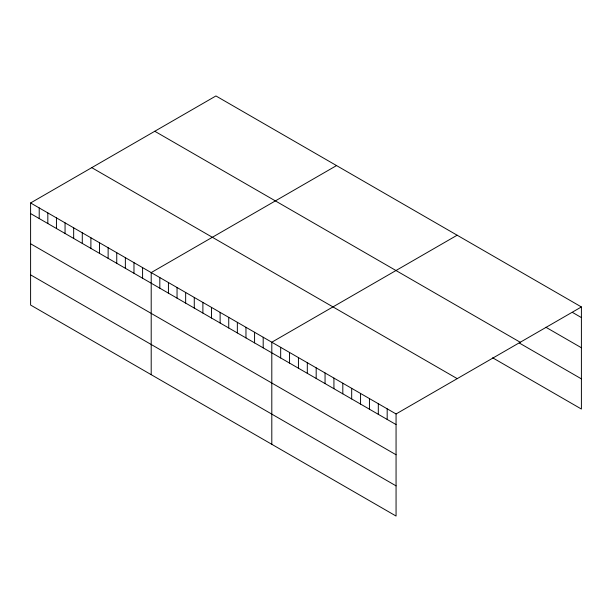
<?xml version="1.0" encoding="UTF-8"?>
<svg xmlns="http://www.w3.org/2000/svg" width="612" height="612" viewBox="0 0 612 612"><rect width="100%" height="100%" fill="white"/><g stroke="black" fill="none" stroke-linecap="round" stroke-linejoin="round"><path stroke-width="0.92" d="M30.6 202.962L396.063 413.957L396.063 516.046L30.6 305.051L30.6 202.962L215.937 95.954L581.4 306.949L581.4 409.038L492.645 357.798M336.539 165.584L151.202 272.585L151.202 374.674M457.141 235.215L271.805 342.215L271.805 444.304M396.063 413.957L581.4 306.949M572.526 312.449L581.4 317.574M545.896 327.259L581.4 347.754M154.775 131.266L520.238 342.261M519.274 342.988L581.4 378.859M91.762 167.65L457.225 378.644M30.6 213.58L396.063 424.575M30.6 243.767L396.063 454.762M30.6 274.865L396.063 485.859M387.182 408.831L387.182 419.45M378.308 403.706L378.308 414.332M369.434 398.58L369.434 409.206M360.56 393.462L360.56 404.081M351.686 388.337L351.686 398.955M342.812 383.211L342.812 393.83M333.93 378.086L333.93 388.704M325.056 372.96L325.056 383.586M316.182 367.835L316.182 378.461M307.308 362.717L307.308 373.335M298.434 357.592L298.434 368.21M289.553 352.466L289.553 363.084M280.678 347.341L280.678 357.959M263.191 337.243L263.191 347.868M254.577 332.27L254.577 342.888M245.963 327.298L245.963 337.916M237.349 322.325L237.349 332.943M228.735 317.353L228.735 327.971M220.121 312.38L220.121 322.998M211.5 307.4L211.5 318.026M202.886 302.427L202.886 313.053M194.272 297.455L194.272 308.073M185.658 292.482L185.658 303.101M177.044 287.51L177.044 298.128M168.43 282.537L168.43 293.156M159.816 277.565L159.816 288.183M142.588 267.612L142.588 278.238M133.974 262.64L133.974 273.266M125.361 257.667L125.361 268.286M116.747 252.695L116.747 263.313M108.133 247.722L108.133 258.341M99.519 242.75L99.519 253.368M90.897 237.777L90.897 248.395M82.283 232.797L82.283 243.423M73.669 227.825L73.669 238.451M65.056 222.852L65.056 233.478M56.442 217.88L56.442 228.498M47.828 212.907L47.828 223.525M39.214 207.935L39.214 218.553"/></g></svg>
